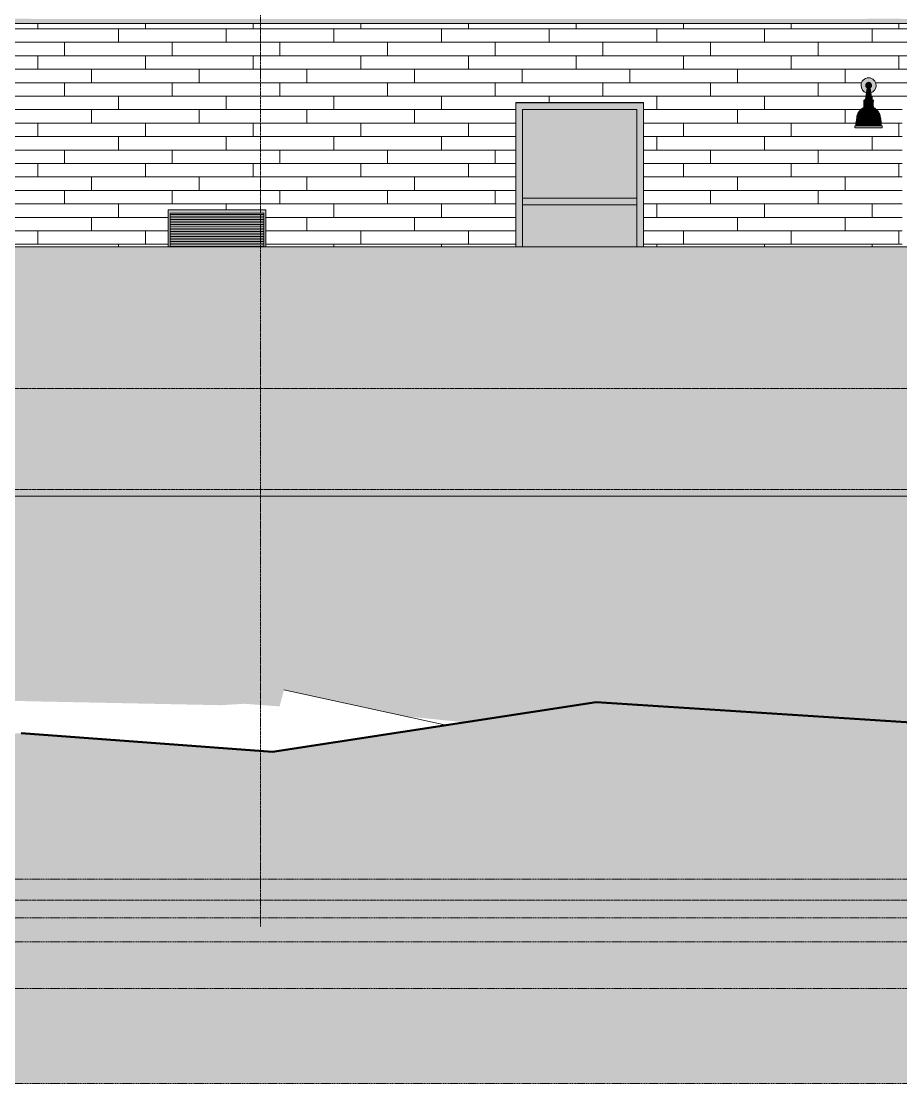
# Model space of a CAD drawing. Header units: inches. Extents: x -4178 to 1394, y -264 to 630.
# Drawn here: x -3552.4 to -3291, y -206.6 to 109.1 of the extents above; entities that cross this region are included whole.
import ezdxf

# ---------------------------------------------------------------- set-up
doc = ezdxf.new("R2010")
doc.units = ezdxf.units.IN
doc.header["$MEASUREMENT"] = 0
doc.linetypes.add('Aligning Line 1_8_', pattern=[0.25, 0.125, -0.125])
doc.linetypes.add('Grid Line 1_2_', pattern=[0.875, 0.5, -0.125, 0.125, -0.125])
for name, color, linetype, lineweight in [('0-1', 7, 'Continuous', 5), ('A-CLNG-1', 13, 'Continuous', 5), ('A-CLNG-2', 13, 'Continuous', 9), ('A-FLOR-LEVL-1', 51, 'Grid Line 1_2_', 9), ('A-GENM', 5, 'Continuous', 9), ('A-GLAZ-1', 151, 'Continuous', 9), ('A-WALL-2', 113, 'Continuous', 9), ('A-WALL-PATT-1', 111, 'Continuous', 9), ('C-TOPO', 7, 'Continuous', 9), ('C-TOPO-1', 250, 'Continuous', 50), ('E-LITE-EQPM', 33, 'Continuous', 9), ('G-ANNO-SYMB', 111, 'Aligning Line 1_8_', 9), ('G-ANNO-SYMB-1', 147, 'Aligning Line 1_8_', 9), ('S-FNDN', 32, 'Continuous', 13), ('S-GRID-1', 1, 'Grid Line 1_2_', 9)]:
    doc.layers.add(name, color=color, linetype=linetype, lineweight=lineweight)

# ---------------------------------------------------------------- blocks, each defined once
blk = doc.blocks.new('CTR  - Topography_rvt-1-BUILDING ELEVATION - WEST')
at = {"layer": 'C-TOPO'}
h = blk.add_hatch(dxfattribs=at)
h.set_pattern_fill('FP_6', color=256, style=0, pattern_type=2)
h.set_pattern_definition([(0, (-2936.56, 0), (24, 24), [24, -24]), (0, (-2936.56, 9), (24, 24), [24, -24]), (0, (-2936.56, 18), (24, 24), [24, -24]), (90, (-2933.56, 21), (-24, 24), [24, -24]), (90, (-2924.56, 21), (-24, 24), [24, -24]), (90, (-2915.56, 21), (-24, 24), [24, -24])])
h.paths.add_polyline_path([(-3091.63, -206.57), (-1926.91, -206.57), (-1926.91, -111.74), (-1948.54, -112.02), (-2089.83, -110.5), (-2098.67, -109.67), (-2269.1, -108), (-2283.86, -106.82), (-2289.99, -108), (-2516.29, -107.4), (-2640, -107.55), (-2645.4, -108), (-2730.41, -108), (-2736.58, -107.45), (-2865.63, -107.32), (-3028.03, -105.51), (-3133.52, -105.67), (-3191.84, -108), (-3208.83, -104.64), (-3243.43, -102.17), (-3381.47, -93.2), (-3477.77, -108), (-3552.41, -102.42), (-3643.76, -108), (-3681.9, -102.54), (-3912.57, -3.08), (-3919.57, 0), (-3932.13, 0), (-3985.01, -3.27), (-3985.01, -206.57), (-3133.45, -206.57)], flags=0)
for p, q in [((-3426.07, -100.05), (-3474.33, -89.55)), ((-3477.77, -108), (-3381.47, -93.2)), ((-3243.43, -102.17), (-3381.47, -93.2)), ((-3477.77, -108), (-3552.41, -102.42)), ((-3476.92, -108), (-3477.77, -108))]:
    blk.add_line(p, q, dxfattribs=at)
at = {"layer": 'C-TOPO-1'}
for p, q in [((-3381.47, -93.2), (-3477.77, -108)), ((-3243.43, -102.17), (-3381.47, -93.2)), ((-3477.77, -108), (-3552.41, -102.42))]:
    blk.add_line(p, q, dxfattribs=at)
blk = doc.blocks.new('CTR - 1st Phase - Common Walls_rvt-1-BUILDING ELEVATION - WEST')
at = {"layer": 'A-FLOR-LEVL-1'}
for p, q in [((-4168.71, 0), (-1830.2, 0)), ((-4168.71, -30), (-1830.2, -30)), ((-4168.71, -152), (-1830.2, -152))]:
    blk.add_line(p, q, dxfattribs=at)
at = {"layer": 'G-ANNO-SYMB-1'}
for p, q in [((-1926.91, -145.84), (-4071.96, -145.84)), ((-1926.91, -164.42), (-4072, -164.42))]:
    blk.add_line(p, q, dxfattribs=at)
blk = doc.blocks.new('CTR - 1st Phase -Stairs _ Elevators_rvt-1-BUILDING ELEVATION - WEST')
at = {"layer": 'A-FLOR-LEVL-1'}
for p, q in [((-4168.71, 0), (-1830.2, 0)), ((-4168.71, -30), (-1830.2, -30)), ((-4168.71, -152), (-1830.2, -152))]:
    blk.add_line(p, q, dxfattribs=at)
at = {"layer": 'G-ANNO-SYMB-1'}
blk.add_line((-1926.91, -206.49), (-4071.96, -206.49), dxfattribs=at)
blk = doc.blocks.new('_THE_ WINDOW _ DOOR - Window - 1st Floor-2480458-BUILDING ELEVATION - WEST')
at = {"layer": 'A-GLAZ-1'}
for points in [[(-3368.41, 42), (-3367.4, 42), (-3367.4, 84.88), (-3405.42, 84.88), (-3405.42, 42), (-3403.42, 42), (-3403.42, 82.88), (-3369.4, 82.88), (-3369.4, 42)], [(-3401.66, 54.5), (-3369.4, 54.5), (-3369.4, 56.5), (-3403.42, 56.5), (-3403.42, 54.5)]]:
    blk.add_hatch(color=256, dxfattribs=at).paths.add_polyline_path(points, flags=0)
h = blk.add_hatch(color=256, dxfattribs=at)
h.paths.add_polyline_path([(-3401.66, 42), (-3369.4, 42), (-3369.4, 54.5), (-3403.42, 54.5), (-3403.42, 42)], flags=0)
h.paths.add_polyline_path([(-3395.77, 56.5), (-3369.4, 56.5), (-3369.4, 82.88), (-3403.42, 82.88), (-3403.42, 56.5), (-3401.66, 56.5)], flags=0)
for p, q in [((-3405.42, 84.88), (-3405.42, 42)), ((-3367.4, 84.88), (-3405.42, 84.88)), ((-3403.42, 82.88), (-3369.4, 82.88)), ((-3403.42, 42), (-3403.42, 82.88)), ((-3369.4, 82.88), (-3369.4, 42)), ((-3367.4, 42), (-3367.4, 84.88)), ((-3369.4, 56.5), (-3403.42, 56.5)), ((-3403.42, 56.5), (-3403.42, 54.5)), ((-3403.42, 54.5), (-3369.4, 54.5)), ((-3369.4, 54.5), (-3369.4, 56.5))]:
    blk.add_line(p, q, dxfattribs=at)
blk = doc.blocks.new('VISA-OW2400-02-SASS - OW2400-L30K-MVOLT-V15-BUILDING ELEVATION - WEST')
at = {"layer": 'E-LITE-EQPM'}
h = blk.add_hatch(color=256, dxfattribs=at)
h.paths.add_polyline_path([(-3299.94, 87.83), (-3299.41, 88.05), (-3298.95, 88.41), (-3298.59, 88.88), (-3298.36, 89.42), (-3298.29, 90), (-3298.36, 90.58), (-3298.59, 91.13), (-3298.95, 91.59), (-3299.41, 91.95), (-3299.95, 92.17), (-3300.54, 92.25), (-3301.12, 92.17), (-3301.66, 91.95), (-3302.13, 91.59), (-3302.48, 91.13), (-3302.71, 90.58), (-3302.79, 90), (-3302.71, 89.42), (-3302.48, 88.88), (-3302.13, 88.41), (-3301.66, 88.05), (-3301.13, 87.83), (-3300.92, 89.24), (-3301.26, 89.55), (-3301.3, 89.68), (-3301.32, 89.69), (-3301.37, 90.05), (-3301.28, 90.32), (-3301.27, 90.38), (-3301.25, 90.44), (-3300.95, 90.73), (-3300.85, 90.75), (-3300.69, 90.85), (-3300.68, 90.79), (-3300.62, 90.77), (-3300.54, 90.71), (-3300.47, 90.77), (-3300.53, 90.79), (-3300.44, 90.85), (-3300.2, 90.71), (-3300.28, 90.83), (-3300.1, 90.72), (-3299.98, 90.65), (-3299.83, 90.46), (-3299.72, 90.19), (-3299.7, 90.01), (-3299.77, 89.66), (-3299.83, 89.63), (-3299.92, 89.41), (-3300, 89.35), (-3300.17, 89.22), (-3299.95, 87.89)], flags=0)
h.paths.add_polyline_path([(-3300.54, 90.77), (-3300.64, 90.79), (-3300.6, 90.87), (-3300.54, 90.77)], flags=0)
for points in [[(-3300.81, 85.93), (-3300.54, 85.93), (-3300.54, 89.22), (-3300.9, 89.22), (-3301.41, 85.93), (-3300.9, 85.93)], [(-3300.22, 89.22), (-3300.17, 89.22), (-3299.85, 89.53), (-3299.81, 89.67), (-3299.77, 89.67), (-3299.7, 89.82), (-3299.7, 90.01), (-3299.72, 90.19), (-3299.83, 90.46), (-3299.98, 90.65), (-3300.2, 90.8), (-3300.28, 90.81), (-3300.28, 90.75), (-3300.49, 90.84), (-3300.54, 90.77), (-3300.44, 90.77), (-3300.54, 90.67), (-3300.54, 89.22), (-3300.24, 89.22)], [(-3299.96, 85.93), (-3299.64, 85.93), (-3300.2, 89.22), (-3300.54, 89.22), (-3300.54, 85.93), (-3299.98, 85.93)], [(-3300.54, 85.29), (-3300.54, 85.54), (-3301.99, 85.54), (-3301.99, 85.29), (-3300.55, 85.29)], [(-3300.54, 83.72), (-3300.54, 85.22), (-3301.92, 85.22), (-3301.89, 83.72), (-3300.85, 83.72)], [(-3301.03, 85.54), (-3300.54, 85.54), (-3300.54, 85.65), (-3300.54, 85.67), (-3300.54, 85.7), (-3301.54, 85.67), (-3301.54, 85.65), (-3301.81, 85.64), (-3301.89, 85.54), (-3301.04, 85.54)], [(-3300.79, 85.22), (-3300.54, 85.22), (-3300.55, 85.29), (-3301.79, 85.29), (-3301.73, 85.22), (-3300.85, 85.22)], [(-3299.64, 85.7), (-3299.64, 85.74), (-3299.65, 85.77), (-3299.64, 85.8), (-3299.59, 85.8), (-3299.55, 85.8), (-3299.64, 85.93), (-3300.54, 85.93), (-3300.54, 85.7), (-3300.15, 85.71), (-3299.96, 85.72), (-3299.78, 85.72), (-3299.7, 85.71)], [(-3299.26, 85.54), (-3299.18, 85.54), (-3299.28, 85.64), (-3300.54, 85.7), (-3300.54, 85.67), (-3300.54, 85.65), (-3300.54, 85.54), (-3299.28, 85.54)], [(-3299.18, 85.29), (-3299.09, 85.29), (-3299.09, 85.54), (-3300.54, 85.54), (-3300.54, 85.29), (-3299.28, 85.29)], [(-3299.34, 85.22), (-3299.28, 85.29), (-3300.54, 85.29), (-3300.54, 85.22), (-3299.55, 85.22)], [(-3299.18, 83.72), (-3299.15, 83.72), (-3299.15, 85.22), (-3300.54, 85.22), (-3300.54, 83.72), (-3299.25, 83.72)], [(-3303.6, 80.85), (-3300.54, 80.85), (-3300.54, 83.41), (-3301.99, 83.41), (-3302.87, 82.8), (-3303.58, 81.93), (-3303.93, 80.85), (-3303.73, 80.85)], [(-3300.54, 83.41), (-3300.55, 83.66), (-3301.99, 83.66), (-3301.99, 83.41), (-3300.84, 83.41)], [(-3300.86, 83.66), (-3300.54, 83.67), (-3300.54, 83.72), (-3301.73, 83.72), (-3301.74, 83.66), (-3300.88, 83.66)], [(-3299.33, 83.66), (-3299.28, 83.66), (-3299.34, 83.72), (-3300.54, 83.72), (-3300.54, 83.66), (-3299.34, 83.66)], [(-3299.14, 83.41), (-3299.09, 83.41), (-3299.09, 83.66), (-3300.54, 83.66), (-3300.54, 83.41), (-3299.18, 83.41)], [(-3297.14, 80.85), (-3297.55, 82.01), (-3298.34, 82.91), (-3299.14, 83.41), (-3300.54, 83.41), (-3300.54, 80.85), (-3297.48, 80.85)], [(-3301.08, 77.98), (-3300.54, 77.98), (-3300.54, 80.85), (-3303.93, 80.85), (-3304.23, 79.24), (-3304.28, 78.7), (-3304.29, 77.98), (-3301.11, 77.98)], [(-3297.18, 77.98), (-3296.79, 77.98), (-3296.81, 78.79), (-3296.92, 79.73), (-3297.14, 80.85), (-3300.54, 80.85), (-3300.54, 77.98), (-3297.24, 77.98)], [(-3300.54, 77.38), (-3300.54, 77.98), (-3304.53, 77.98), (-3304.53, 77.38), (-3301.11, 77.38)], [(-3296.86, 77.38), (-3296.54, 77.38), (-3296.54, 77.98), (-3300.54, 77.98), (-3300.54, 77.38), (-3296.92, 77.38)]]:
    blk.add_hatch(color=256, dxfattribs=at).paths.add_polyline_path(points, flags=0)
h = blk.add_hatch(color=256, dxfattribs=at)
h.paths.add_polyline_path([(-3300.72, 89.22), (-3300.54, 89.22), (-3300.54, 90.71), (-3300.69, 90.79), (-3300.72, 90.79), (-3300.72, 90.84), (-3300.85, 90.79), (-3300.88, 90.79), (-3301.28, 90.41), (-3301.28, 90.32), (-3301.34, 90.2), (-3301.36, 89.97), (-3301.3, 89.68), (-3301.27, 89.65), (-3301.26, 89.54), (-3300.9, 89.22), (-3300.76, 89.22)], flags=0)
h.paths.add_polyline_path([(-3300.54, 90.77), (-3300.6, 90.87), (-3300.64, 90.79), (-3300.54, 90.77)], flags=0)
h = blk.add_hatch(color=256, dxfattribs=at)
h.paths.add_polyline_path([(-3300.54, 85.7), (-3300.54, 85.93), (-3301.44, 85.93), (-3301.49, 85.82), (-3301.41, 85.81), (-3301.41, 85.75), (-3301.31, 85.73), (-3301.29, 85.71), (-3301.09, 85.72), (-3300.9, 85.72), (-3300.7, 85.7)], flags=0)
h.paths.add_polyline_path([(-3301.44, 85.7), (-3301.44, 85.74), (-3301.53, 85.7)], flags=0)
for p, q in [((-3300.96, 89.22), (-3301.48, 85.93)), ((-3300.54, 89.22), (-3300.9, 89.22)), ((-3300.17, 89.22), (-3300.54, 89.22)), ((-3299.59, 85.93), (-3300.11, 89.22)), ((-3301.99, 85.54), (-3301.99, 85.29)), ((-3300.54, 85.54), (-3301.99, 85.54)), ((-3301.99, 85.29), (-3301.92, 85.22)), ((-3300.54, 85.29), (-3301.99, 85.29)), ((-3301.92, 85.22), (-3301.92, 83.72)), ((-3300.54, 85.22), (-3301.92, 85.22)), ((-3300.54, 85.7), (-3301.65, 85.7)), ((-3301.48, 85.7), (-3301.22, 85.7)), ((-3301.12, 85.93), (-3301.44, 85.93)), ((-3300.54, 85.93), (-3301.09, 85.93)), ((-3299.64, 85.93), (-3300.54, 85.93)), ((-3299.42, 85.7), (-3300.54, 85.7)), ((-3299.09, 85.54), (-3300.54, 85.54)), ((-3299.09, 85.29), (-3300.54, 85.29)), ((-3299.15, 85.22), (-3300.54, 85.22)), ((-3299.85, 85.7), (-3299.42, 85.7)), ((-3299.15, 85.22), (-3299.09, 85.29)), ((-3299.15, 83.72), (-3299.15, 85.22)), ((-3299.09, 85.29), (-3299.09, 85.54)), ((-3301.92, 83.72), (-3301.99, 83.66)), ((-3301.99, 83.66), (-3301.99, 83.41)), ((-3300.54, 83.66), (-3301.99, 83.66)), ((-3300.54, 83.41), (-3301.99, 83.41)), ((-3300.54, 83.72), (-3301.92, 83.72)), ((-3299.15, 83.72), (-3300.54, 83.72)), ((-3299.09, 83.66), (-3300.54, 83.66)), ((-3299.09, 83.41), (-3300.54, 83.41)), ((-3299.09, 83.66), (-3299.15, 83.72)), ((-3299.09, 83.41), (-3299.09, 83.66)), ((-3304.59, 77.98), (-3304.59, 77.38)), ((-3304.53, 77.98), (-3300.54, 77.98)), ((-3300.54, 77.38), (-3304.53, 77.38)), ((-3300.54, 77.98), (-3296.54, 77.98)), ((-3296.54, 77.38), (-3300.54, 77.38)), ((-3296.48, 77.38), (-3296.48, 77.98))]:
    blk.add_line(p, q, dxfattribs=at)
at = {"layer": 'E-LITE-EQPM', "flags": 128}
for points in [[(-3300.96, 89.22), (-3300.99, 89.24), (-3301.02, 89.26), (-3301.05, 89.29), (-3301.08, 89.31), (-3301.1, 89.34), (-3301.13, 89.36), (-3301.16, 89.39), (-3301.18, 89.42), (-3301.2, 89.45), (-3301.22, 89.48), (-3301.24, 89.51), (-3301.26, 89.54), (-3301.28, 89.57), (-3301.3, 89.6), (-3301.31, 89.64), (-3301.33, 89.67), (-3301.34, 89.71), (-3301.35, 89.74), (-3301.36, 89.78), (-3301.37, 89.81), (-3301.38, 89.85), (-3301.38, 89.89), (-3301.38, 89.92), (-3301.39, 89.96), (-3301.39, 90), (-3301.39, 90.03), (-3301.39, 90.07), (-3301.38, 90.11), (-3301.38, 90.14), (-3301.37, 90.18), (-3301.36, 90.22), (-3301.35, 90.25), (-3301.34, 90.29), (-3301.33, 90.32), (-3301.32, 90.36), (-3301.3, 90.39), (-3301.29, 90.42), (-3301.27, 90.46), (-3301.25, 90.49), (-3301.23, 90.52), (-3301.21, 90.55), (-3301.19, 90.58), (-3301.16, 90.61), (-3301.14, 90.63), (-3301.11, 90.66), (-3301.08, 90.68), (-3301.06, 90.71), (-3301.03, 90.73), (-3301, 90.75), (-3300.97, 90.77), (-3300.94, 90.79), (-3300.9, 90.81), (-3300.87, 90.83), (-3300.84, 90.84), (-3300.8, 90.86), (-3300.77, 90.87), (-3300.73, 90.88), (-3300.7, 90.89), (-3300.66, 90.9), (-3300.63, 90.91), (-3300.59, 90.91), (-3300.55, 90.92), (-3300.54, 90.92)], [(-3300.54, 90.92), (-3300.5, 90.92), (-3300.46, 90.91), (-3300.43, 90.91), (-3300.39, 90.9), (-3300.35, 90.89), (-3300.32, 90.88), (-3300.28, 90.87), (-3300.25, 90.85), (-3300.22, 90.84), (-3300.18, 90.82), (-3300.15, 90.8), (-3300.12, 90.78), (-3300.09, 90.76), (-3300.06, 90.74), (-3300.03, 90.72), (-3300, 90.7), (-3299.97, 90.67), (-3299.95, 90.65), (-3299.92, 90.62), (-3299.9, 90.59), (-3299.88, 90.56), (-3299.85, 90.53), (-3299.83, 90.5), (-3299.81, 90.47), (-3299.8, 90.44), (-3299.78, 90.41), (-3299.76, 90.37), (-3299.75, 90.34), (-3299.74, 90.3), (-3299.72, 90.27), (-3299.71, 90.23), (-3299.71, 90.2), (-3299.7, 90.16), (-3299.69, 90.12), (-3299.69, 90.09), (-3299.69, 90.05), (-3299.68, 90.01), (-3299.69, 89.98), (-3299.69, 89.94), (-3299.69, 89.9), (-3299.69, 89.87), (-3299.7, 89.83), (-3299.71, 89.79), (-3299.72, 89.76), (-3299.73, 89.72), (-3299.74, 89.69), (-3299.75, 89.65), (-3299.77, 89.62), (-3299.78, 89.59), (-3299.8, 89.55), (-3299.82, 89.52), (-3299.84, 89.49), (-3299.86, 89.46), (-3299.88, 89.43), (-3299.91, 89.4), (-3299.93, 89.38), (-3299.96, 89.35), (-3299.98, 89.32), (-3300.01, 89.3), (-3300.04, 89.28), (-3300.07, 89.25), (-3300.1, 89.23), (-3300.11, 89.22)], [(-3301.99, 85.54), (-3301.97, 85.56), (-3301.96, 85.57), (-3301.95, 85.58), (-3301.94, 85.59), (-3301.92, 85.61), (-3301.91, 85.62), (-3301.89, 85.63), (-3301.88, 85.64), (-3301.86, 85.65), (-3301.85, 85.66), (-3301.83, 85.66), (-3301.81, 85.67), (-3301.8, 85.68), (-3301.78, 85.68), (-3301.76, 85.69), (-3301.74, 85.69), (-3301.73, 85.7), (-3301.71, 85.7), (-3301.71, 85.7)], [(-3301.71, 85.7), (-3301.7, 85.7), (-3301.69, 85.7), (-3301.68, 85.7), (-3301.67, 85.71), (-3301.66, 85.71), (-3301.65, 85.71), (-3301.64, 85.71), (-3301.64, 85.71), (-3301.63, 85.72), (-3301.62, 85.72), (-3301.61, 85.72), (-3301.6, 85.73), (-3301.59, 85.73), (-3301.59, 85.74), (-3301.58, 85.74), (-3301.57, 85.75), (-3301.57, 85.75), (-3301.56, 85.76), (-3301.55, 85.76), (-3301.55, 85.77), (-3301.54, 85.78), (-3301.53, 85.78), (-3301.53, 85.79), (-3301.52, 85.8), (-3301.52, 85.81), (-3301.51, 85.81), (-3301.51, 85.82), (-3301.5, 85.83), (-3301.5, 85.84), (-3301.5, 85.85), (-3301.49, 85.85), (-3301.49, 85.86), (-3301.49, 85.87), (-3301.49, 85.88), (-3301.48, 85.89), (-3301.48, 85.9), (-3301.48, 85.91), (-3301.48, 85.92), (-3301.48, 85.93), (-3301.48, 85.93)], [(-3299.59, 85.93), (-3299.59, 85.92), (-3299.59, 85.91), (-3299.59, 85.9), (-3299.59, 85.89), (-3299.59, 85.88), (-3299.58, 85.87), (-3299.58, 85.87), (-3299.58, 85.86), (-3299.58, 85.85), (-3299.57, 85.84), (-3299.57, 85.83), (-3299.57, 85.82), (-3299.56, 85.82), (-3299.56, 85.81), (-3299.55, 85.8), (-3299.55, 85.79), (-3299.54, 85.79), (-3299.54, 85.78), (-3299.53, 85.77), (-3299.52, 85.77), (-3299.52, 85.76), (-3299.51, 85.75), (-3299.5, 85.75), (-3299.49, 85.74), (-3299.49, 85.74), (-3299.48, 85.73), (-3299.47, 85.73), (-3299.46, 85.72), (-3299.46, 85.72), (-3299.45, 85.72), (-3299.44, 85.71), (-3299.43, 85.71), (-3299.42, 85.71), (-3299.41, 85.71), (-3299.4, 85.71), (-3299.4, 85.7), (-3299.39, 85.7), (-3299.38, 85.7), (-3299.37, 85.7), (-3299.37, 85.7)], [(-3299.37, 85.7), (-3299.35, 85.7), (-3299.33, 85.69), (-3299.31, 85.69), (-3299.3, 85.68), (-3299.28, 85.68), (-3299.26, 85.67), (-3299.24, 85.66), (-3299.23, 85.66), (-3299.21, 85.65), (-3299.2, 85.64), (-3299.18, 85.63), (-3299.17, 85.62), (-3299.15, 85.61), (-3299.14, 85.59), (-3299.13, 85.58), (-3299.11, 85.57), (-3299.1, 85.56), (-3299.09, 85.54), (-3299.09, 85.54)], [(-3303.99, 80.85), (-3303.96, 80.99), (-3303.92, 81.12), (-3303.88, 81.26), (-3303.83, 81.4), (-3303.78, 81.53), (-3303.72, 81.66), (-3303.66, 81.79), (-3303.59, 81.91), (-3303.52, 82.04), (-3303.44, 82.16), (-3303.36, 82.28), (-3303.28, 82.39), (-3303.18, 82.5), (-3303.09, 82.61), (-3302.99, 82.71), (-3302.89, 82.81), (-3302.78, 82.9), (-3302.67, 82.99), (-3302.55, 83.08), (-3302.43, 83.16), (-3302.31, 83.23), (-3302.19, 83.3), (-3302.06, 83.37), (-3301.99, 83.41)], [(-3299.09, 83.41), (-3298.96, 83.34), (-3298.83, 83.28), (-3298.71, 83.2), (-3298.59, 83.12), (-3298.47, 83.04), (-3298.36, 82.95), (-3298.25, 82.86), (-3298.14, 82.77), (-3298.04, 82.67), (-3297.94, 82.56), (-3297.85, 82.45), (-3297.76, 82.34), (-3297.68, 82.23), (-3297.6, 82.11), (-3297.52, 81.99), (-3297.45, 81.86), (-3297.38, 81.74), (-3297.32, 81.61), (-3297.27, 81.47), (-3297.22, 81.34), (-3297.18, 81.2), (-3297.14, 81.07), (-3297.1, 80.93), (-3297.09, 80.85)], [(-3304.34, 77.98), (-3304.28, 78.83), (-3304.18, 79.68), (-3304.05, 80.52), (-3303.99, 80.85)], [(-3297.09, 80.85), (-3296.94, 80), (-3296.83, 79.16), (-3296.75, 78.3), (-3296.73, 77.98)]]:
    blk.add_lwpolyline(points, dxfattribs=at)
at = {"layer": 'E-LITE-EQPM'}
for start, end in [(360, 180), (180, 254.7454), (285.2546, 360)]:
    blk.add_arc((-3300.54, 90), 2.25, start, end, dxfattribs=at)
blk = doc.blocks.new('V-Series_EWC4_SPVU_RFA_2015 - 1ST FLOOR-V22-BUILDING ELEVATION - WEST')
at = {"layer": 'A-GENM'}
blk.add_hatch(color=256, dxfattribs=at).paths.add_polyline_path([(-3508.12, 42), (-3508.12, 52.06), (-3480.25, 52.06), (-3480.25, 42), (-3479.69, 42), (-3479.69, 53), (-3508.69, 53), (-3508.69, 42), (-3508.25, 42)], flags=0)
h = blk.add_hatch(dxfattribs=at)
h.set_pattern_fill('FP_26', color=256, style=0, pattern_type=2)
h.set_pattern_definition([(0, (-3482.826, -146.361), (0, 0.5), [])])
h.paths.add_polyline_path([(-3480.25, 42), (-3480.25, 52.06), (-3508.12, 52.06), (-3508.12, 42), (-3481.31, 42)], flags=0)
for p, q in [((-3479.69, 53), (-3508.69, 53)), ((-3508.69, 53), (-3508.69, 42)), ((-3508.12, 52.06), (-3508.12, 42)), ((-3480.25, 52.06), (-3508.12, 52.06)), ((-3508.12, 52.06), (-3480.25, 52.06)), ((-3508.12, 42), (-3508.12, 52.06)), ((-3480.25, 42), (-3480.25, 52.06)), ((-3480.25, 52.06), (-3480.25, 42)), ((-3479.69, 42), (-3479.69, 53))]:
    blk.add_line(p, q, dxfattribs=at)

msp = doc.modelspace()

# ---------------------------------------------------------------- hatches: boundary and pattern name
at = {"layer": 'A-CLNG-1'}
msp.add_hatch(color=256, dxfattribs=at).paths.add_polyline_path([(-2649.4631, 108.375), (-2637.6737, 108.375), (-2637.6737, 109.75), (-2638.2362, 109.75), (-2638.2362, 109.875), (-2647.9862, 109.875), (-2647.9862, 109.75), (-2935.0612, 109.75), (-2935.0612, 109.875), (-2944.8112, 109.875), (-2944.8112, 109.75), (-3291.0362, 109.75), (-3291.0362, 109.875), (-3300.7862, 109.875), (-3300.7862, 109.75), (-3549.4612, 109.75), (-3549.4612, 109.875), (-3559.2112, 109.875), (-3559.2112, 109.75), (-3860.4737, 109.75), (-3860.4737, 108.375), (-2656.3237, 108.375)], flags=0)
at = {"layer": 'A-WALL-PATT-1'}
h = msp.add_hatch(dxfattribs=at)
h.set_pattern_fill('FP_8', color=256, style=0, pattern_type=2)
h.set_pattern_definition([(0, (-3827.511, -29.2), (0, 4), []), (90, (-3827.511, -29.2), (-8, 8), [4, -28]), (90, (-3811.511, -25.2), (-8, 8), [4, -28])])
h.paths.add_polyline_path([(-3823.1987, 42), (-3808.7487, 42), (-3808.7487, 84.875), (-3770.7237, 84.875), (-3770.7237, 42), (-3674.5362, 42), (-3674.5362, 84.875), (-3636.5112, 84.875), (-3636.5112, 42), (-3636.1362, 42), (-3636.1362, 84.875), (-3598.1112, 84.875), (-3598.1112, 42), (-3597.7362, 42), (-3597.7362, 84.875), (-3559.7112, 84.875), (-3559.7112, 42), (-3508.6862, 42), (-3508.6862, 53), (-3479.6862, 53), (-3479.6862, 42), (-3405.423, 42), (-3405.423, 84.875), (-3367.398, 84.875), (-3367.398, 42), (-3290.5362, 42), (-3290.5362, 84.875), (-3252.5112, 84.8584), (-3252.5112, 42), (-3252.1362, 42), (-3252.1362, 84.875), (-3214.1112, 84.875), (-3214.1112, 42), (-3170.0862, 42), (-3170.0862, 53), (-3141.0862, 53), (-3141.0862, 42), (-3132.1612, 42), (-3132.1612, 53), (-3103.1612, 53), (-3103.1612, 42), (-3060.1362, 42), (-3060.1362, 84.875), (-3022.1112, 84.875), (-3022.1112, 42), (-3021.7362, 42), (-3021.7362, 84.875), (-2983.7112, 84.875), (-2983.7112, 42), (-2887.3362, 42), (-2887.3362, 84.875), (-2849.3112, 84.875), (-2849.3112, 42), (-2848.9362, 42), (-2848.9362, 84.875), (-2810.9112, 84.875), (-2810.9112, 42), (-2810.5362, 42), (-2810.5362, 84.875), (-2772.5112, 84.875), (-2772.5112, 42), (-2738.9612, 42), (-2738.9612, 53), (-2712.3237, 53), (-2712.3237, 108.375), (-3823.1987, 108.375), (-3823.1987, 45.5921)], flags=0)
h.paths.add_polyline_path([(-3300.063, 85.7022), (-3300.4868, 85.7091), (-3300.2611, 85.7022), (-3300.0642, 85.7022)], flags=0)
h.paths.add_polyline_path([(-3296.8594, 77.384), (-3304.5313, 77.384), (-3304.5313, 77.9781), (-3304.2851, 77.9781), (-3304.2288, 79.2383), (-3304.2131, 79.4177), (-3303.9338, 80.8452), (-3303.5715, 81.9544), (-3302.7525, 82.8954), (-3301.9853, 83.4062), (-3301.9853, 83.6562), (-3301.7912, 83.6562), (-3301.7327, 83.7238), (-3301.9178, 83.7238), (-3301.8883, 85.2238), (-3301.7327, 85.2238), (-3301.8252, 85.2913), (-3301.9853, 85.2913), (-3301.9853, 85.5413), (-3301.8883, 85.5413), (-3301.7912, 85.6382), (-3301.1163, 85.7222), (-3301.2873, 85.7102), (-3301.3047, 85.744), (-3301.3306, 85.7609), (-3301.4265, 85.744), (-3301.4352, 85.8142), (-3301.4878, 85.815), (-3301.4352, 85.9275), (-3301.1278, 87.8305), (-3301.6612, 88.0514), (-3302.1272, 88.409), (-3302.4848, 88.875), (-3302.7096, 89.4177), (-3302.7862, 90), (-3302.7096, 90.5823), (-3302.4848, 91.125), (-3302.1272, 91.591), (-3301.6612, 91.9486), (-3301.1095, 92.1745), (-3300.5362, 92.25), (-3299.9539, 92.1733), (-3299.4112, 91.9486), (-3298.9452, 91.591), (-3298.5877, 91.125), (-3298.3629, 90.5823), (-3298.2862, 90), (-3298.3629, 89.4177), (-3298.5877, 88.875), (-3298.9452, 88.409), (-3299.4112, 88.0514), (-3299.9441, 87.8267), (-3299.5945, 85.8669), (-3299.5945, 85.7994), (-3299.6911, 85.7967), (-3299.6911, 85.751), (-3299.6989, 85.7091), (-3300.0385, 85.707), (-3299.8482, 85.7022), (-3299.2619, 85.6367), (-3299.1842, 85.5413), (-3299.0871, 85.5413), (-3299.0871, 85.2913), (-3299.3016, 85.2679), (-3299.3398, 85.2238), (-3299.1547, 85.2238), (-3299.1842, 83.7238), (-3299.3398, 83.7238), (-3299.2431, 83.6562), (-3299.0871, 83.6562), (-3299.0871, 83.4062), (-3298.2111, 82.8113), (-3297.4917, 81.926), (-3297.1028, 80.662), (-3296.8594, 79.4177), (-3296.7874, 77.9781), (-3296.5412, 77.9781), (-3296.5412, 77.384)], flags=0)
h.paths.add_polyline_path([(-2896.863, 85.7022), (-2897.2868, 85.7091), (-2897.0611, 85.7022), (-2896.8642, 85.7022)], flags=0)
h.paths.add_polyline_path([(-2894.0553, 77.384), (-2901.3313, 77.384), (-2901.3313, 77.9781), (-2901.0851, 77.9781), (-2901.0288, 79.2383), (-2901.0131, 79.4177), (-2900.7338, 80.8452), (-2900.324, 82.0113), (-2899.5525, 82.8954), (-2898.7853, 83.4062), (-2898.7853, 83.6562), (-2898.5912, 83.6562), (-2898.5327, 83.7238), (-2898.7178, 83.7238), (-2898.6883, 85.2238), (-2898.5327, 85.2238), (-2898.6252, 85.2913), (-2898.7853, 85.2913), (-2898.7853, 85.5413), (-2898.6883, 85.5413), (-2898.5912, 85.6382), (-2897.9163, 85.7222), (-2898.0873, 85.7102), (-2898.1047, 85.744), (-2898.1306, 85.7609), (-2898.2265, 85.744), (-2898.2352, 85.8142), (-2898.2878, 85.815), (-2898.2352, 85.9275), (-2897.9278, 87.8305), (-2898.4612, 88.0514), (-2898.9272, 88.409), (-2899.2848, 88.875), (-2899.5096, 89.4177), (-2899.5862, 90), (-2899.5096, 90.5823), (-2899.2848, 91.125), (-2898.9055, 91.6077), (-2898.4612, 91.9486), (-2897.9186, 92.1733), (-2897.3362, 92.25), (-2896.7539, 92.1733), (-2896.2112, 91.9486), (-2895.7452, 91.591), (-2895.3877, 91.125), (-2895.1629, 90.5823), (-2895.0862, 90), (-2895.1629, 89.4177), (-2895.3877, 88.875), (-2895.7452, 88.409), (-2896.2112, 88.0514), (-2896.7441, 87.8267), (-2896.3945, 85.8669), (-2896.3945, 85.7994), (-2896.4911, 85.7967), (-2896.4911, 85.751), (-2896.4989, 85.7091), (-2896.8385, 85.707), (-2896.6455, 85.702), (-2896.0472, 85.6186), (-2895.9351, 85.5413), (-2895.8871, 85.5413), (-2895.8871, 85.2913), (-2896.0813, 85.2913), (-2896.1398, 85.2238), (-2895.9547, 85.2238), (-2895.9842, 83.7238), (-2896.1398, 83.7238), (-2896.0431, 83.6562), (-2895.8871, 83.6562), (-2895.8871, 83.4062), (-2895.0111, 82.8113), (-2894.2917, 81.926), (-2893.9028, 80.662), (-2893.6538, 79.344), (-2893.5874, 77.9781), (-2893.3412, 77.9781), (-2893.3412, 77.384), (-2894.0396, 77.384)], flags=0)
h.paths.add_polyline_path([(-2973.238, 85.7022), (-2973.6618, 85.7091), (-2973.4361, 85.7022), (-2973.2392, 85.7022)], flags=0)
h.paths.add_polyline_path([(-2970.0344, 77.384), (-2977.7063, 77.384), (-2977.7063, 77.9781), (-2977.4601, 77.9781), (-2977.4038, 79.2383), (-2977.3881, 79.4177), (-2977.1088, 80.8452), (-2976.7465, 81.9544), (-2975.9275, 82.8954), (-2975.1603, 83.4062), (-2975.1603, 83.6562), (-2974.9662, 83.6562), (-2974.9077, 83.7238), (-2975.0928, 83.7238), (-2975.0633, 85.2238), (-2974.9077, 85.2238), (-2975.0002, 85.2913), (-2975.1603, 85.2913), (-2975.1603, 85.5413), (-2975.0633, 85.5413), (-2974.9662, 85.6382), (-2974.3187, 85.7274), (-2974.4623, 85.7102), (-2974.4797, 85.744), (-2974.5056, 85.7609), (-2974.6015, 85.744), (-2974.6102, 85.8142), (-2974.6628, 85.815), (-2974.6102, 85.9275), (-2974.3187, 87.8371), (-2974.8362, 88.0514), (-2975.3555, 88.4784), (-2975.6598, 88.875), (-2975.8846, 89.4177), (-2975.9612, 90), (-2975.8522, 90.6605), (-2975.6598, 91.125), (-2975.3022, 91.591), (-2974.8362, 91.9486), (-2974.2936, 92.1733), (-2973.7112, 92.25), (-2973.1289, 92.1733), (-2972.5862, 91.9486), (-2972.1202, 91.591), (-2971.7627, 91.125), (-2971.5379, 90.5823), (-2971.4612, 90), (-2971.5379, 89.4177), (-2971.8603, 88.7478), (-2972.1202, 88.409), (-2972.5862, 88.0514), (-2973.1191, 87.8267), (-2972.789, 85.8945), (-2972.7695, 85.7994), (-2972.8661, 85.7967), (-2972.8661, 85.751), (-2972.8739, 85.7091), (-2973.2135, 85.707), (-2973.0205, 85.702), (-2972.4222, 85.6186), (-2972.3101, 85.5413), (-2972.2621, 85.5413), (-2972.2621, 85.2913), (-2972.4563, 85.2913), (-2972.5148, 85.2238), (-2972.3297, 85.2238), (-2972.3592, 83.7238), (-2972.5148, 83.7238), (-2972.4181, 83.6562), (-2972.2621, 83.6562), (-2972.2239, 83.3808), (-2971.3861, 82.8113), (-2970.6667, 81.926), (-2970.2778, 80.662), (-2970.0344, 79.4177), (-2969.9624, 77.9781), (-2969.7162, 77.9781), (-2969.7162, 77.384)], flags=0)
h.paths.add_polyline_path([(-3687.013, 85.7022), (-3687.4368, 85.7091), (-3687.2111, 85.7022), (-3687.0142, 85.7022)], flags=0)
h.paths.add_polyline_path([(-3683.4912, 77.384), (-3691.4813, 77.384), (-3691.4813, 77.9781), (-3691.2351, 77.9781), (-3691.1788, 79.2383), (-3691.1631, 79.4177), (-3690.8838, 80.8452), (-3690.5215, 81.9544), (-3689.7025, 82.8954), (-3688.9353, 83.4062), (-3688.9353, 83.6562), (-3688.7412, 83.6562), (-3688.6827, 83.7238), (-3688.8678, 83.7238), (-3688.8383, 85.2238), (-3688.6827, 85.2238), (-3688.7752, 85.2913), (-3688.9353, 85.2913), (-3688.9353, 85.5413), (-3688.8383, 85.5413), (-3688.7412, 85.6382), (-3688.0663, 85.7222), (-3688.2373, 85.7102), (-3688.2547, 85.744), (-3688.2806, 85.7609), (-3688.3765, 85.744), (-3688.3852, 85.8142), (-3688.4378, 85.815), (-3688.3852, 85.9275), (-3688.0778, 87.8305), (-3688.6112, 88.0514), (-3689.0772, 88.409), (-3689.4348, 88.875), (-3689.6596, 89.4177), (-3689.7362, 90), (-3689.6596, 90.5823), (-3689.4348, 91.125), (-3689.0315, 91.6261), (-3688.6112, 91.9486), (-3688.0686, 92.1733), (-3687.4862, 92.25), (-3686.9039, 92.1733), (-3686.3612, 91.9486), (-3685.8952, 91.591), (-3685.5377, 91.125), (-3685.3129, 90.5823), (-3685.2362, 90), (-3685.3129, 89.4177), (-3685.5377, 88.875), (-3685.8952, 88.409), (-3686.3612, 88.0514), (-3686.8941, 87.8267), (-3686.5445, 85.8669), (-3686.5445, 85.7994), (-3686.6411, 85.7967), (-3686.6411, 85.751), (-3686.6489, 85.7091), (-3686.9885, 85.707), (-3686.7955, 85.702), (-3686.1972, 85.6186), (-3686.0851, 85.5413), (-3686.0371, 85.5413), (-3686.0371, 85.2913), (-3686.2313, 85.2913), (-3686.2898, 85.2238), (-3686.1047, 85.2238), (-3686.1342, 83.7238), (-3686.2898, 83.7238), (-3686.1931, 83.6562), (-3686.0371, 83.6562), (-3686.0371, 83.4062), (-3685.1611, 82.8113), (-3684.4417, 81.926), (-3684.0528, 80.662), (-3683.8094, 79.4177), (-3683.7374, 77.9781), (-3683.4912, 77.9781)], flags=0)
h = msp.add_hatch(dxfattribs=at)
h.set_pattern_fill('FP_9', color=256, style=0, pattern_type=2)
h.set_pattern_definition([(0, (-1929.199, 0.8), (0, 4), []), (90, (-1929.199, 0.8), (-8, 8), [4, -28]), (90, (-1913.199, 4.8), (-8, 8), [4, -28])])
h.paths.add_polyline_path([(-3830.5683, -32), (-1931.3237, -32), (-1931.3237, 42), (-3830.8076, 42), (-3830.8076, -31.4408)], flags=0)
at = {"layer": 'S-FNDN'}
h = msp.add_hatch(color=256, dxfattribs=at)
h.paths.add_polyline_path([(-1948.5427, -112.015), (-1931.3237, -111.7929), (-1931.3237, -32), (-3819.3237, -32), (-3819.3237, -41.2371), (-3704.7996, -89.76), (-3493.0457, -94.1174), (-3486.0919, -93.6928), (-3475.6075, -94.4762), (-3474.3277, -89.5532), (-3438.0984, -97.4358), (-3420.5474, -99.2058), (-3381.474, -93.2007), (-3255.865, -101.3614), (-3208.8324, -100.5348), (-3205.9876, -100.4209), (-3201.4363, -100.4143), (-2706.8159, -105.9278), (-2701.2447, -105.9334), (-2697.323, -106.283), (-2680.1875, -106.578), (-2676.6872, -106.2888), (-2660.9431, -106.3098), (-2289.8533, -107.9744), (-2283.8573, -106.8218), (-2269.0978, -108), (-2098.671, -109.6709), (-2081.7459, -110.5868), (-2020.3577, -111.245)], flags=0)
h.paths.add_polyline_path([(-2697.8035, -92), (-2730.3237, -92), (-2730.3237, -56), (-2694.3237, -56), (-2694.3237, -92)], flags=0)
h.paths.add_polyline_path([(-2764.8375, -92), (-2790.3237, -92), (-2790.3237, -56), (-2754.3237, -56), (-2754.3237, -92)], flags=0)
h.paths.add_polyline_path([(-2670.3237, -92), (-2670.3237, -56), (-2634.3237, -56), (-2634.3237, -92), (-2664.2865, -92)], flags=0)

# ---------------------------------------------------------------- linework, layer by layer
at = {"layer": 'A-CLNG-2'}
msp.add_line((-2637.6737, 108.375), (-3860.4737, 108.375), dxfattribs=at)
at = {"layer": 'A-WALL-2'}
for p, q in [((-3405.423, 84.875), (-3367.398, 84.875)), ((-3405.423, 42), (-3405.423, 84.875)), ((-3367.398, 84.875), (-3367.398, 42)), ((-1927.0737, 42), (-3830.8076, 42)), ((-3830.5683, -32), (-1927.0737, -32))]:
    msp.add_line(p, q, dxfattribs=at)
at = {"layer": 'G-ANNO-SYMB'}
for p, q in [((-1926.9125, -157.3105), (-4072.0005, -157.3105)), ((-1926.9125, -178.2392), (-4072.0005, -178.2392))]:
    msp.add_line(p, q, dxfattribs=at)
at = {"layer": 'S-GRID-1'}
msp.add_line((-3481.3237, -159.8356), (-3481.3237, 470.5), dxfattribs=at)

# ---------------------------------------------------------------- block references
at = {"layer": '0-1'}
for name in ['CTR - 1st Phase - Common Walls_rvt-1-BUILDING ELEVATION - WEST', 'CTR - 1st Phase -Stairs _ Elevators_rvt-1-BUILDING ELEVATION - WEST', 'CTR  - Topography_rvt-1-BUILDING ELEVATION - WEST']:
    msp.add_blockref(name, (0, 0), dxfattribs=at)
at = {"layer": 'A-GENM'}
msp.add_blockref('V-Series_EWC4_SPVU_RFA_2015 - 1ST FLOOR-V22-BUILDING ELEVATION - WEST', (0, 0), dxfattribs=at)
at = {"layer": 'A-GLAZ-1'}
msp.add_blockref('_THE_ WINDOW _ DOOR - Window - 1st Floor-2480458-BUILDING ELEVATION - WEST', (0, 0), dxfattribs=at)
at = {"layer": 'E-LITE-EQPM'}
msp.add_blockref('VISA-OW2400-02-SASS - OW2400-L30K-MVOLT-V15-BUILDING ELEVATION - WEST', (0, 0), dxfattribs=at)

doc.saveas('drawing.dxf')
